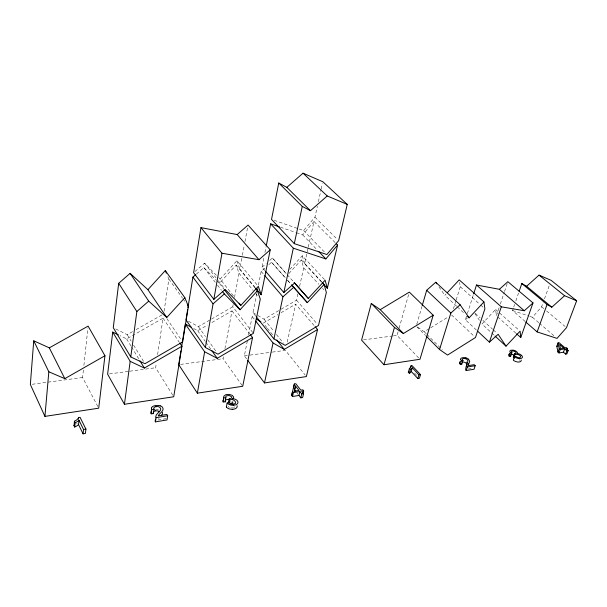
<?xml version="1.0" encoding="UTF-8"?>
<svg xmlns="http://www.w3.org/2000/svg" width="607" height="607" viewBox="0 0 607 607"><rect width="100%" height="100%" fill="white"/><g stroke="black" fill="none" stroke-linecap="round" stroke-linejoin="round"><path stroke-width="0.46" stroke-dasharray="3.04 2.28" d="M232.974 401.417L231.889 402.889L232.527 399.664M97.833 406.538L82.59 377.524L83.493 369.109M83.895 365.376L87.909 327.985M172.752 395.203L155.658 367.736L156.356 363.062M157.608 354.647L163.048 318.182L126.643 338.926L120.103 335.694M164.095 311.179L168.875 279.121L167.798 276.557M242.178 385.498L223.05 358.707L223.391 356.87M224.939 348.593L231.995 310.89L210.773 323.167M252.816 332.606L232.762 306.785L233.285 303.993M234.499 297.476L239.029 273.264L236.123 265.039L219.37 283.363L223.96 289.228M255.243 287.589L239.833 268.984L242.231 256.177M242.398 255.259L244.287 245.198M244.97 241.533L247.709 226.897M246.594 358.866L244.363 355.854L247.444 340.352M248.536 334.882L252.163 316.642L254.545 318.038M255.873 316.27L252.96 312.62L256.791 293.393M258.43 285.153L261.162 271.412L265.327 267.755M265.039 270.707L262.004 267.194L264.212 256.124M264.94 252.429L266.048 246.897M287.232 342.037L295.639 304.153L314.509 325.982M281.117 309.221L296.52 300.192L298.363 291.884M299.592 286.337L303.69 267.869L301.36 259.925L288.924 273.469M321.657 282.141L304.608 263.742L307.051 252.717M307.256 251.799L308.075 248.119M308.28 247.201L313.986 221.472L335.633 243.103M299.16 229.029L303.621 230.584L314.95 217.139L317.37 206.243M318.372 201.699L320.997 189.892M321.194 188.989L322.4 183.542M519.463 360.406L519.326 359.617M418.671 357.902L397.054 335.398L398.078 331.794M399.095 328.19L408.807 293.925M416.743 324.32L421.986 306.406M453.437 308.751L455.903 300.822M456.176 299.941L460.281 286.732L459.613 282.452M476.366 329.988L465.402 319.745L467.109 314.403M467.398 313.516L473.369 294.812M234.901 406.675L234.401 407.441M499.121 307.673L496.412 315.731L495.616 309.411L481.966 324.024L490.896 332.249M500.32 304.092L504.235 292.445M504.538 291.55L507.247 283.492M525.192 321.505L512.551 310.481L513.454 307.87M513.75 306.998L514.645 304.395M515.844 300.913L518.537 293.09M529.85 316.376L532.445 317.264L541.634 306.785L543.219 302.377M544.487 298.849L549.236 285.639M296.459 232.739L302.688 234.886L313.986 221.472M158.609 418.572L159.057 418.094M233.384 295.882L220.129 279.076L236.92 260.707L257.133 284.941M289.812 269.333L302.278 255.759L324.464 279.508M456.639 306.254L444.855 295.321L446.099 293.978M465.402 319.745L467.367 317.985M262.004 267.194L266.177 263.521M269.652 260.464L272.437 258.021L286.61 273.985M268.795 264.705L271.572 262.262L285.191 277.536M194.991 271.526L204.544 263.165L218.179 277.088M196.319 274.129L203.808 267.573L216.122 280.07M417.677 327.135L424.247 331.756L429.862 328.288M430.667 327.795L448.315 316.892M257.732 315.443L264.091 319.206L280.305 309.699M263.279 323.159L277.839 314.608M281.079 312.704L295.639 304.153M193.58 328.493L197.715 330.724L207.511 325.056M188.466 321.224L198.413 326.627L210.675 319.54M211.494 319.07L232.762 306.785M115.732 328.964L127.189 334.677L132.872 331.445M136.112 329.601L162.061 314.851M233.725 407.851L230.614 407.98M166.235 418.633L157.661 420.044A7.565 4.628 6.4 0 1 158.237 419.02A17.656 10.85 6.8 0 1 158.359 418.86M468.035 369.041L472.17 368.358M32.217 384.269L82.59 377.524M109.465 373.92L128.866 371.325M129.792 371.203L155.658 367.736M180.567 364.397L223.05 358.707M244.363 355.854L249.022 355.232M249.955 355.103L271.405 352.227M272.338 352.106L285.389 350.353L305.215 375.111M363.464 339.897L392.388 336.02M393.321 335.899L397.054 335.398M155.582 409.634L157.334 409.581A5.114 3.088 6.1 0 1 158.419 409.71M512.551 310.481L528.985 316.08M280.426 227.208L295.563 232.428M274.197 220.318L298.272 228.718M252.96 312.62L256.936 314.972M229.332 407.411L228.224 406.538M541.634 306.785L543.766 308.568M546.611 310.959L565.079 326.46M532.445 317.264L538.758 322.696M539.464 323.303L554.206 335.982M495.616 309.411L518.689 329.905M497.801 316.975L515.882 333.16M460.281 286.732L479.955 304.426M480.661 305.055L483.476 307.59M475.296 313.387L480.145 317.818M482.906 320.352L492.596 329.214M493.294 329.851L496.754 333.015M491.579 332.879L494.333 335.413M457.329 306.892L464.256 313.326M451.525 314.912L474.097 336.225M314.95 217.139L337.34 239.333M424.247 331.756L426.251 333.751M426.918 334.419L442.237 349.738M416.88 326.778L425.553 335.466M216.775 280.73L219.37 283.363M218.831 277.756L220.129 279.076M303.621 230.584L324.942 252.535M302.688 234.886L317.491 250.243M414.566 373.108L416.979 375.687M301.36 259.925L321.573 281.724M303.69 267.869L318.796 284.273M322.567 288.378L323.827 289.744M287.232 274.675L293.477 281.747M272.437 258.021L286.072 273.408M287.65 280.32L291.345 284.508M271.572 262.262L285.085 277.589M287.536 280.373L291.223 284.554M296.52 300.192L317.286 324.062M261.162 271.412L264.189 274.948M236.123 265.039L255.069 287.93M239.029 273.264L253.202 290.495M256.154 294.092L257.338 295.526M264.091 319.206L274.045 331.559M276.39 334.465L283.416 343.19M265.031 325.344L266.777 327.53M267.361 328.258L273.196 335.55M252.163 316.642L255.061 320.299M204.544 263.165L216.001 277.756M218.292 280.677L224.021 287.968M203.808 267.573L215.219 282.217M217.503 285.146L221.494 290.275M296.937 392.835L298.09 394.33M231.995 310.89L249.689 333.827M168.875 279.121L182.441 298.022M182.98 298.773L185.15 301.8M198.413 326.627L205.485 336.566M207.662 339.632L215.834 351.096M197.715 330.724L205.31 341.46M205.849 342.227L210.735 349.131M438.937 286.868L444.855 295.321M166.842 318.592L181.584 340.345M474.917 313.607L479.447 320.306M163.048 318.182L179.308 342.348M127.189 334.677L131.142 341.126M133.616 345.163L143.988 362.098M126.643 338.926L131.066 346.21M131.56 347.014L139.435 359.959M236.92 260.707L239.833 268.984M302.278 255.759L304.608 263.742M231.859 402.752A4.537 2.701 9.8 0 1 233.217 402.904M230.88 401.341A2.345 1.389 9.6 0 1 230.668 402.039M77.15 423.375A12.277 7.375 1.8 0 1 76.619 423.876"/><path stroke-width="0.91" d="M33.734 340.808L30.35 384.519L44.926 416.387L98.706 408.192L104.943 355.748L88.114 326.118L49.326 347.849L33.734 340.808L48.833 371.78L44.926 416.387M151.538 408.154L151.173 413.807L153.465 413.595L153.973 409.156M75.154 422.722L74.691 427.07L74.016 425.674L74.471 421.334L75.154 422.722A15.205 9.082 1.9 0 0 78.986 420.249L83.554 429.468L83.068 433.823L85.42 433.436L85.913 429.081L80.048 417.312L78.546 417.548L78.364 419.278M83.068 433.823L78.523 424.589L78.993 420.249M118.471 334.889L112.75 332.067L107.621 374.17L124.427 404.277L173.731 396.766L181.933 346.24L179.831 343.122M147.911 289.691L130.118 273.347L118.684 283.31L113.274 327.742L130.771 356.924L144.974 363.714L182.639 341.9L188.405 306.33L184.847 297.696L165.294 270.585L147.911 289.691L166.773 317.491L184.847 297.696M124.427 404.277L130.179 361.332L112.75 332.067M130.771 356.924L136.856 311.512L118.684 283.31M160.331 405.871A4.977 2.982 6.2 0 1 162.63 407.418C164.52 410.241 160.665 412.548 159.171 414.482A17.702 10.812 6.9 0 0 158.882 414.824A7.588 4.613 6.5 0 0 158.306 415.841L166.91 414.452L167.699 415.765L167.024 419.953L155.43 421.873L156.075 417.662A4.135 2.511 6.2 0 1 155.764 416.66L156.318 414.938L158.146 412.79A50.533 29.629 4.4 0 0 159.421 411.47C162.873 409.035 159.11 405.484 156.029 406.698M180.962 350.8L178.716 364.648L197.358 393.169L242.724 386.264L252.55 337.53L250.266 334.563M181.265 348.957L185.302 324.039L191.099 327.158M187.639 309.646L185.977 319.874L205.386 347.523L218.012 354.162L253.392 333.342L260.289 299.114L257.436 290.791L255.661 288.644M187.942 307.787L192.912 277.111L195.636 274.728M200.94 227.64L193.625 272.725L213.854 299.372L225.167 289.433L240.88 305.374L258.316 286.36L261.169 294.744L270.229 249.826L248.051 225.068L237.2 234.568L200.94 227.64L221.965 253.233L258.992 259.705L270.229 249.826M197.358 393.169L204.642 351.779L185.302 324.039M205.386 347.523L213.065 303.857L224.347 293.94L240.046 309.752L257.436 290.791M213.854 299.372L221.965 253.233M229.325 398.943A4.56 2.678 9.6 0 0 231.305 398.162L231.381 398.086A2.352 1.381 9.7 0 0 231.646 397.213L231.525 396.902A3.733 2.2 9.6 0 0 231.396 396.69L229.196 395.476L226.494 395.863L225.865 396.652L225.258 401.849L223.126 401.933L223.816 396.25L225.812 394.687L229.218 394.383L232.284 395.362L233.763 397.228L232.686 398.852M226.358 407.031L227.147 402.98L229.021 402.487L230.835 403.731A2.921 1.73 9.8 0 0 231.267 403.89C242.018 405.286 229.651 394.368 229.074 402.57M229.203 398.966L228.414 403.002M257.156 291.557L257.702 288.811M266.23 245.972L270.631 223.839L279.539 226.904M278.757 183.018L271.519 219.385L294.304 243.642L326.885 254.53L338.653 240.638L347.257 204.392L322.81 181.721L303.022 173.177L286.83 187.351L278.757 183.018L302.271 206.395L310.443 210.697L327.211 195.962L347.257 204.392M315.116 326.687L317.552 329.502L306.376 376.568L264.5 382.941L273.051 342.993L255.646 321.035M324.1 284.448L326.346 292.483L318.508 325.466L285.176 345.375L273.924 338.896L282.923 296.846L293.682 287.339L307.332 302.643L324.1 284.448L322.203 282.407M265.646 271.412L283.841 292.528L293.325 248.195L270.631 223.839M294.304 243.642L302.271 206.395M294.236 391.598L295.533 385.961L299.008 390.43L294.357 391.174M292.513 396.508L291.648 395.377L292.559 391.462L293.424 392.585L292.513 396.508L298.963 395.453L300.822 397.858L302.635 397.555L303.568 393.647L301.702 391.257L303.697 390.931L303.136 393.275M293.462 387.865L294.357 383.973L295.837 383.745L300.822 390.134L302.817 389.815L303.697 390.931M295.533 385.961L294.63 389.853L295.784 391.348M298.963 395.453L299.881 391.545L293.424 392.585M300.822 397.858L301.747 393.943L299.881 391.545M322.924 283.499L327.34 288.272L337.598 245.069L336.286 243.764M291.648 395.377L294.357 383.973M371.287 303.462L361.597 340.148L383.965 364.746L419.976 359.268L433.208 315.23L409.315 292.126L380.248 309.661L371.287 303.462L394.444 327.408L403.427 333.524L433.208 315.23M383.965 364.746L394.444 327.408M422.244 305.511L426.698 290.283L435.705 282.255L460.121 304.752L469.112 317.825L483.938 301.929L459.211 279.88L447.351 292.635M410.37 367.941L411.015 365.755L412.016 365.604L420.507 374.61L419.399 378.267L417.836 378.525L411.235 371.469L412.32 367.819L418.944 374.86L420.507 374.61M409.353 373.297L410.438 369.64L409.444 368.57L408.367 372.228L409.353 373.297A11.905 6.313 16.5 0 0 411.227 371.461M468.399 365.725L468.285 363.79M417.836 378.525L418.944 374.86M483.938 301.929L484.879 308.849L475.471 337.522L447.571 355.065L439.551 349.511L450.849 313.053L460.121 304.752M473.65 293.925L476.495 285.017L499.379 289.289L524.304 310.738L533.007 302.908L507.847 281.701L499.379 289.289M462.853 360.444L461.881 364.177L460.281 364.306L461.426 360.763L460.721 359.64M468.574 359.238L469.719 361.324L468.528 364.595A14.469 7.314 19.2 0 0 468.437 364.853A6.184 3.134 18.9 0 0 468.376 365.626L474.173 364.686L475.213 365.702L474.037 369.246L466.214 370.536L467.382 366.977A3.361 1.707 18.8 0 1 466.806 366.211L467.185 363.29A40.57 20.547 17.2 0 0 467.648 362.288C468.961 359.799 465.577 358.069 463.49 358.585M477.739 331.27L489.386 342.151L501.299 306.823L476.495 285.017M519.137 291.345L521.83 283.522L526.61 286.276L551.824 307.203L564.578 295.708L576.65 300.776L566.498 327.651L557.014 338.395L537.134 331.915L525.897 322.112M514.728 353.646A3.801 1.829 19.6 0 0 515.927 353.069L515.958 353.008A1.958 0.941 19.6 0 0 515.859 352.341L515.662 352.098A3.118 1.495 19.6 0 0 515.487 351.931L513.552 350.983L511.678 351.142L511.375 351.757L511.906 352.72L510.699 356.157L509.152 356.195L510.358 352.758L509.766 351.104L510.791 350.254L513.219 350.133L515.692 350.914L517.43 352.379L517.187 353.623M466.54 365.687C467.694 363.221 464.363 361.628 462.337 362.121M514.417 357.88L513.287 357.106L514.615 353.661M516.58 333.782L520.753 337.522L533.007 302.908M514.091 358.016C513.499 353.562 517.596 353.631 519.842 355.399C522.028 356.749 519.433 358.456 517.862 357.493A2.436 1.176 19.8 0 1 517.49 357.364L515.715 356.377L514.501 356.734L513.279 360.179A4.613 2.238 19.9 0 0 518.795 362.045L519.129 361.969A6.563 3.179 19.8 0 0 519.698 361.863L520.032 361.764A4.848 2.352 19.9 0 0 521.163 360.748A5.182 2.511 19.9 0 0 521.193 360.512A4.378 2.124 19.9 0 0 521.132 360.034M537.134 331.915L547.059 304.509L521.83 283.522M567.37 348.456L565.99 348.676L568.182 350.565L566.9 353.904L565.633 354.116L563.455 352.219L558.979 352.948L557.954 352.06L556.816 346.21L558.068 342.887L559.093 342.727L564.958 347.788L566.346 347.568L567.37 348.456L566.733 350.118M557.954 352.06L559.222 348.714L558.068 342.887M558.979 352.948L560.246 349.602L564.722 348.881L566.915 350.77L568.182 350.565M563.455 352.219L564.722 348.881M565.633 354.116L566.915 350.77M155.673 419.134L155.126 420.863A4.128 2.519 6.1 0 0 155.43 421.873M225.28 400.279L225.258 401.849M161.47 415.461L162.456 413.724L162.388 412.32M293.325 248.195L325.86 258.923L337.598 245.069M294.092 282.445L308.295 298.432L325.102 280.191L327.34 288.272M495.016 336.043L506.01 346.165L520.085 331.141L520.753 337.522M223.634 399.459L222.966 400.552L223.126 401.933M526.61 286.276L539.031 275.123L551.141 280.351L576.65 300.776M489.386 342.151L498.135 334.282L506.01 346.165M283.841 292.528L294.63 283.006L308.295 298.432M136.856 311.512L148.715 301.133L130.118 273.347M225.478 400.074L227.162 399.467L229.203 399.709M273.051 342.993L284.281 349.404L317.552 329.502M204.642 351.779L217.238 358.335L252.55 337.53M130.179 361.332L144.352 368.054L181.933 346.24M48.833 371.78L64.82 378.654L104.943 355.748M509.592 353.684L508.537 354.625L509.152 356.195M510.828 354.427L512.566 354.458L514.273 355.353A3.111 1.502 19.7 0 1 514.448 355.527M229.765 403.875L231.889 403.822L233.816 404.581M155.392 410.871L157.797 410.886L159.694 411.842M83.554 429.468L85.913 429.081M156.075 417.662L167.699 415.765M301.747 393.943L303.568 393.647M467.382 366.977L475.213 365.702M556.816 346.21L557.841 346.051M232.739 409.277L233.263 409.224A7.861 4.674 9.7 0 0 234.09 409.072L234.613 408.936A5.804 3.46 9.8 0 0 236.753 407.578A6.207 3.695 9.7 0 0 236.935 407.267A5.235 3.118 9.8 0 0 237.026 405.666M233.543 405.226L234.067 405.165A7.876 4.659 9.8 0 0 234.901 405.021L235.417 404.884A5.82 3.445 9.8 0 0 237.565 403.541A6.222 3.68 9.8 0 0 237.739 403.23A5.251 3.111 9.8 0 0 237.678 401.295L237.572 401.121A4.545 2.694 9.9 0 0 232.656 398.723M151.803 409.611L154.102 409.406M514.516 353.669L515.313 354.579M461.426 360.763L463.035 360.641M223.9 397.889L226.039 397.805M510.358 352.758L511.906 352.72M501.299 306.823L524.304 310.738M547.059 304.509L551.824 307.203M256.131 318.971L260.896 321.763M539.031 275.123L564.578 295.708M559.222 348.714L560.246 349.602M148.715 301.133L166.773 317.491M467.724 316.535L469.112 317.825M303.022 173.177L327.211 195.962M426.698 290.283L450.849 313.053M286.83 187.351L310.443 210.697M426.213 336.134L439.551 349.511M521.58 355.444L521.709 355.581A4.386 2.109 19.8 0 1 522.43 357.075A5.19 2.504 19.8 0 1 522.384 357.311A4.856 2.337 19.8 0 1 521.269 358.32L520.927 358.418A6.571 3.164 19.8 0 1 520.366 358.525L519.994 358.555A4.621 2.223 19.8 0 1 514.478 356.741M380.248 309.661L403.427 333.524M318.781 251.579L325.86 258.923M291.959 285.207L307.332 302.643M291.838 285.252L293.682 287.339M237.2 234.568L258.992 259.705M264.789 275.654L282.923 296.846M460.281 364.306L459.575 363.183M510.699 356.157L510.221 355.399M255.835 288.302L261.169 294.744M276.693 339.928L284.281 349.404M256.458 316.998L273.924 338.896M239.15 303.181L240.88 305.374M224.537 289.956L240.046 309.752M222.632 291.739L224.347 293.94M192.912 277.111L213.065 303.857M247.717 360.368L264.5 382.941M187.32 304.82L188.405 306.33M211.82 350.664L217.238 358.335M435.705 282.255L436.782 283.788M139.929 360.77L144.352 368.054M49.326 347.849L64.82 378.654M228.998 398.981L229.552 400.142M165.294 270.585L166.364 273.15M151.173 413.807L150.908 412.343A5.16 3.118 6.1 0 1 151.484 411.151M232.762 409.33A5.524 3.293 9.7 0 1 226.328 407.039M233.566 405.279A5.531 3.278 9.8 0 1 227.117 402.987M153.237 413.352A3.65 2.2 6.1 0 1 153.139 413.094M153.222 412.092A3.65 2.2 6.1 0 1 155.346 410.802M160.324 405.878A5.471 3.285 6.2 0 0 159.838 405.719A5.122 3.073 6.2 0 0 157.979 405.415L155.916 405.499A9.659 5.82 6.2 0 0 155.005 405.651L153.715 406.007A5.175 3.103 6.1 0 0 151.492 408.147M153.875 409.164A3.657 2.193 6.2 0 1 155.984 406.629M78.523 424.581A15.167 9.105 1.7 0 1 74.646 427.032M74.517 425.264A12.277 7.375 1.8 0 1 73.872 425.56M78.682 417.578A12.307 7.352 1.9 0 1 74.335 421.22M466.214 370.536A3.361 1.715 18.8 0 1 465.637 369.769L466.024 366.833A40.487 20.638 17.2 0 0 466.487 365.831M466.495 362.121A4.044 2.049 18.5 0 1 467.42 362.766M459.537 363.176A4.196 2.132 18.5 0 1 460.409 361.56M461.631 363.988A2.967 1.51 18.5 0 1 461.403 363.699M468.581 359.238A4.052 2.041 18.5 0 0 466.351 358.016A4.454 2.246 18.5 0 0 465.933 357.895M465.933 357.895A4.173 2.102 18.5 0 0 464.461 357.629L462.982 357.667A7.861 3.968 18.6 0 0 462.367 357.773L461.555 358.024A4.211 2.124 18.5 0 0 460.683 359.64M462.784 360.452A2.974 1.502 18.5 0 1 463.429 358.532M514 356.969A3.794 1.836 19.6 0 1 513.514 357.083M517.118 353.517A3.794 1.829 19.8 0 1 521.595 355.444M408.792 371.765A9.644 5.114 16.6 0 1 408.223 372.137M412.312 367.819A11.935 6.29 16.5 0 1 410.4 369.61M411.121 365.778A9.666 5.091 16.5 0 1 409.3 368.487M563.698 347.993L560.473 348.509L559.608 344.457L563.698 347.993"/></g></svg>
